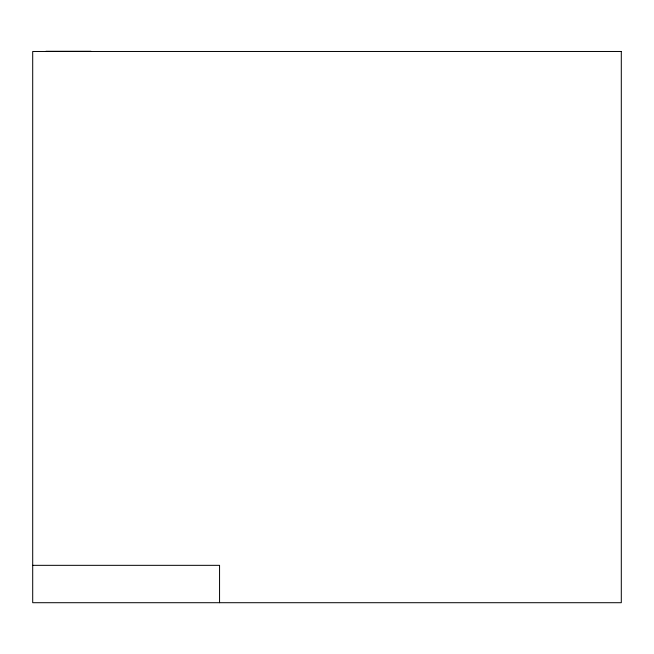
<?xml version="1.0" encoding="UTF-8"?>
<svg xmlns="http://www.w3.org/2000/svg" width="654" height="654" viewBox="0 0 654 654"><rect width="100%" height="100%" fill="white"/><g stroke="black" fill="none" stroke-linecap="round" stroke-linejoin="round"><path stroke-width="0.98" d="M45.935 51.29L90.988 51.29M32.7 565.334L219.556 565.334L219.556 602.71M621.3 51.478L32.7 51.478L32.7 602.71L621.3 602.71L621.3 51.478"/></g></svg>
